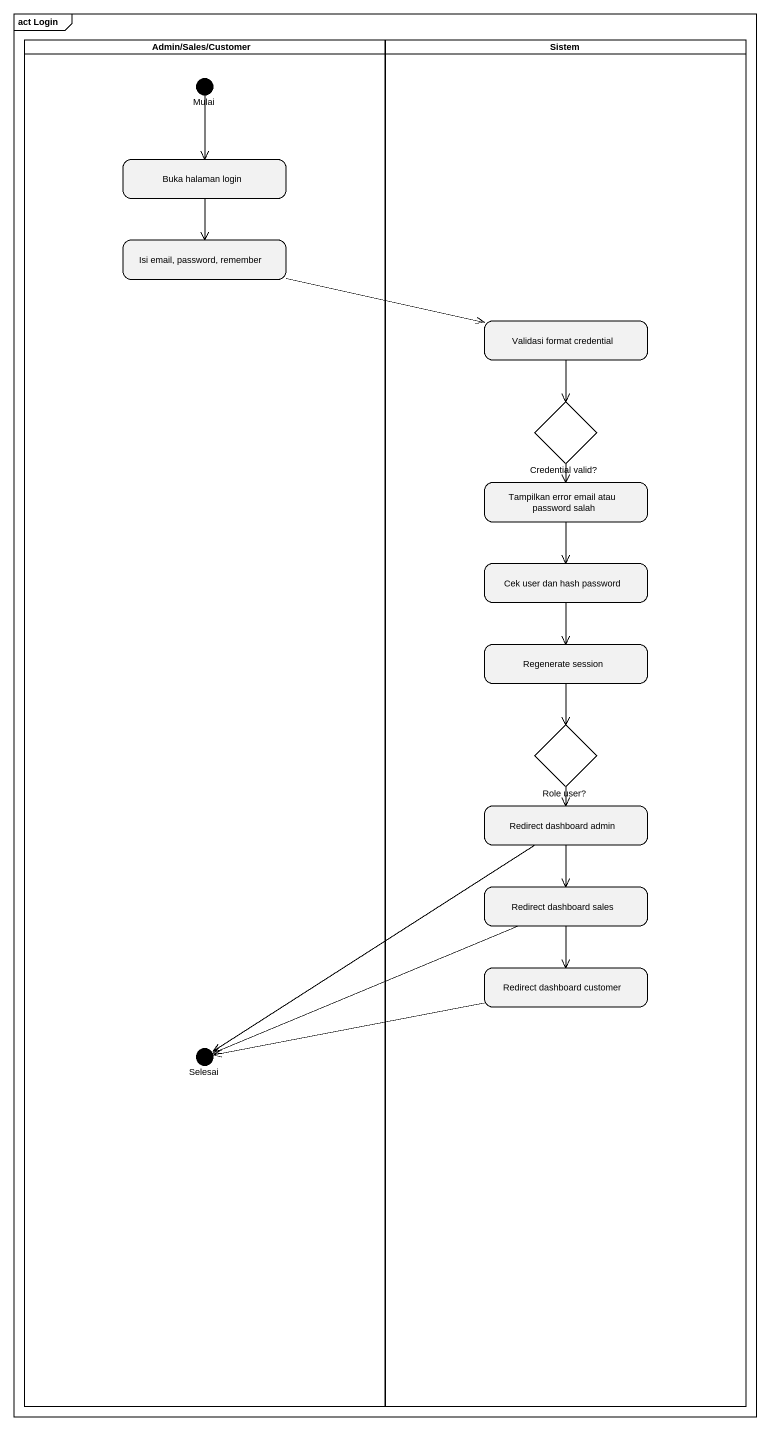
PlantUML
@startuml
mainframe act Login
hide empty description
state "Admin/Sales/Customer" as Admin_Sales_Customer <<partition>> {
  state Mulai <<choice>>
  state "Buka halaman login" as Buka_halaman_login
  state "Isi email, password, remember" as Isi_email_password_remember
  state Selesai <<choice>>
}
state Sistem <<partition>> {
  state "Validasi format credential" as Validasi_format_credential
  state "Credential valid?" as Credential_valid <<choice>>
  state "Tampilkan error email atau password salah" as Tampilkan_error_email_atau
  state "Cek user dan hash password" as Cek_user_dan_hash_password
  state "Regenerate session" as Regenerate_session
  state "Role user?" as Role_user <<choice>>
  state "Redirect dashboard admin" as Redirect_dashboard_admin
  state "Redirect dashboard sales" as Redirect_dashboard_sales
  state "Redirect dashboard customer" as Redirect_dashboard_customer
}
Mulai --> Buka_halaman_login
Buka_halaman_login --> Isi_email_password_remember
Isi_email_password_remember -right-> Validasi_format_credential
Validasi_format_credential --> Credential_valid
Credential_valid --> Tampilkan_error_email_atau
Credential_valid --> Cek_user_dan_hash_password
Tampilkan_error_email_atau --> Cek_user_dan_hash_password
Cek_user_dan_hash_password --> Regenerate_session
Regenerate_session --> Role_user
Role_user --> Redirect_dashboard_admin
Role_user --> Redirect_dashboard_sales
Role_user --> Redirect_dashboard_customer
Redirect_dashboard_admin --> Selesai
Redirect_dashboard_sales --> Redirect_dashboard_customer
Redirect_dashboard_sales -left-> Selesai
Redirect_dashboard_customer -left-> Selesai
Redirect_dashboard_customer -left-> Selesai
@enduml
